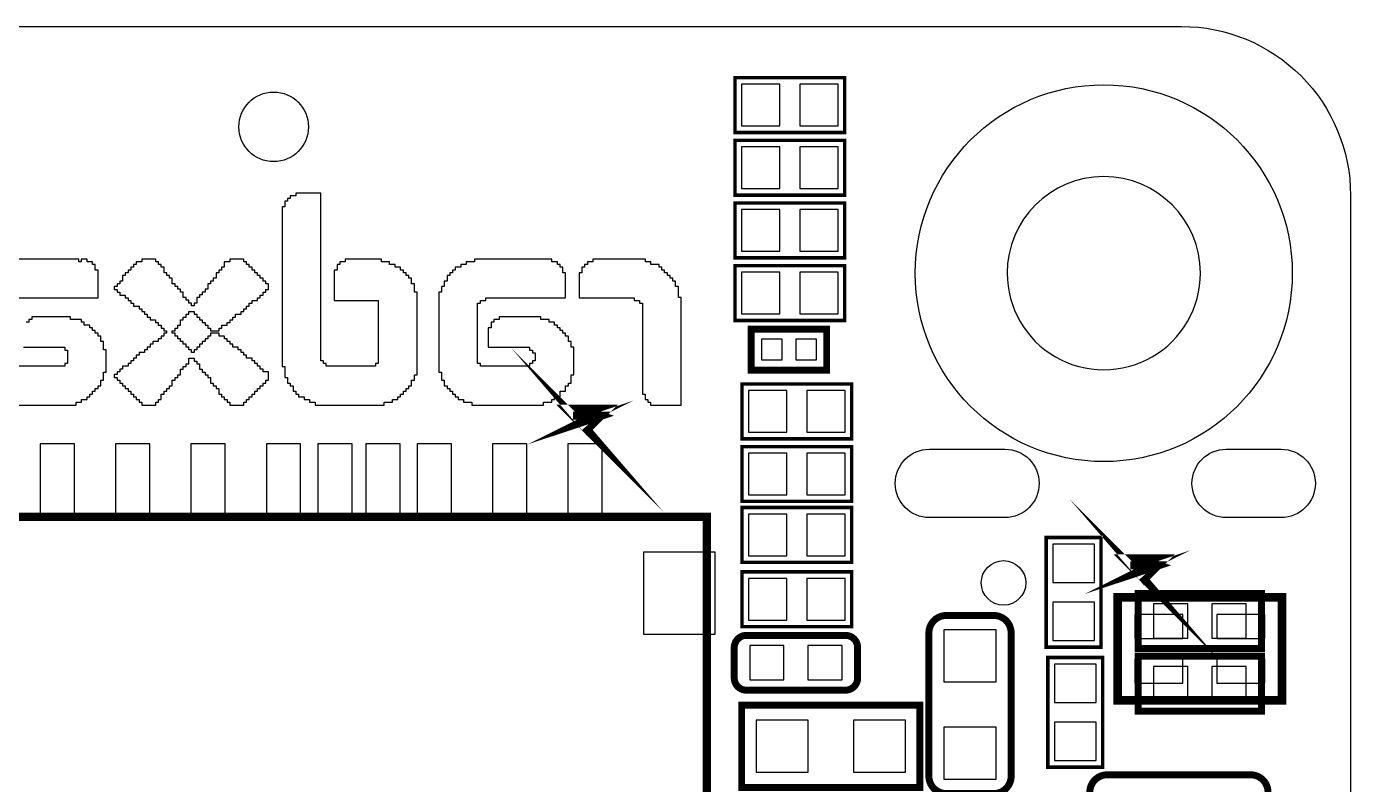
# Model space of a CAD drawing. Extents: x 49.7 to 79.7, y 45.3 to 110.3.
# Drawn here: x 60.4 to 79.72, y 99.21 to 110.28 of the extents above; entities that cross this region are included whole.
import ezdxf

# ---------------------------------------------------------------- set-up
doc = ezdxf.new("R2010")
doc.units = 0
for name, color, linetype in [('BG_OUTLINE', 5, 'CONTINUOUS'), ('BG_SILKSCREEN_BOTTOM', 122, 'CONTINUOUS'), ('PG_NEW-SILK-BOTTOM', 4, 'CONTINUOUS'), ('PG_SILKSCREEN_BOTTOM', 122, 'CONTINUOUS'), ('PIN_BOTTOM', 12, 'CONTINUOUS')]:
    doc.layers.add(name, color=color, linetype=linetype)

msp = doc.modelspace()

# ---------------------------------------------------------------- linework, layer by layer
at = {"layer": 'BG_OUTLINE'}
for points in [[(49.71415, 107.799378, -0.414244), (52.193952, 110.278926), (77.254354, 110.278926, -0.414214), (79.719678, 107.813602), (79.719678, 47.804578, -0.444754), (76.917296, 45.277278), (52.171854, 45.277278, -0.414183), (49.71415, 47.734728)], [(77.52969, 106.677206, 1), (74.709903, 106.677066, 1)]]:
    msp.add_lwpolyline(points, format="xyb", close=True, dxfattribs=at)
at = {"layer": 'BG_SILKSCREEN_BOTTOM'}
for points in [[(65.618868, 104.752902), (65.618868, 104.793034), (65.739264, 104.793034), (65.739264, 104.833166), (65.819528, 104.833166), (65.819528, 104.873298), (65.85966, 104.873298), (65.85966, 104.91343), (65.899792, 104.91343), (65.899792, 104.953562), (65.939924, 104.953562), (65.939924, 104.993694), (65.980056, 104.993694), (65.980056, 105.033826), (66.020188, 105.033826), (66.020188, 105.11409), (66.06032, 105.11409), (66.06032, 105.194354), (66.100452, 105.194354), (66.100452, 106.402378), (66.06032, 106.402378), (66.06032, 106.522774), (66.020188, 106.522774), (66.020188, 106.603038), (65.980056, 106.603038), (65.980056, 106.64317), (65.939924, 106.64317), (65.939924, 106.683302), (65.899792, 106.683302), (65.899792, 106.723434), (65.85966, 106.723434), (65.85966, 106.763566), (65.779396, 106.763566), (65.779396, 106.803698), (65.699132, 106.803698), (65.699132, 106.84383), (65.578736, 106.84383), (65.578736, 106.883962), (65.052956, 106.883962), (65.052956, 106.84383), (64.972692, 106.84383), (64.972692, 106.803698), (64.93256, 106.803698), (64.93256, 106.723434), (64.892428, 106.723434), (64.892428, 106.277918), (65.53454, 106.277918), (65.53454, 105.358946), (65.494408, 105.358946), (65.494408, 105.318814), (64.776096, 105.318814), (64.776096, 105.358946), (64.735964, 105.358946), (64.735964, 105.399078), (64.695832, 105.399078), (64.695832, 107.84713), (64.33058, 107.84713), (64.33058, 107.806998), (64.250316, 107.806998), (64.250316, 107.766866), (64.210184, 107.766866), (64.210184, 107.726734), (64.170052, 107.726734), (64.170052, 107.64647), (64.12992, 107.64647), (64.12992, 105.31475), (64.170052, 105.31475), (64.170052, 105.154222), (64.210184, 105.154222), (64.210184, 105.073958), (64.250316, 105.073958), (64.250316, 105.033826), (64.290448, 105.033826), (64.290448, 104.953562), (64.33058, 104.953562), (64.33058, 104.91343), (64.370712, 104.91343), (64.370712, 104.873298), (64.450976, 104.873298), (64.450976, 104.833166), (64.53124, 104.833166), (64.53124, 104.793034), (64.611504, 104.793034), (64.611504, 104.752902)], [(63.572136, 104.752902), (63.572136, 104.793034), (63.612268, 104.793034), (63.612268, 104.833166), (63.6524, 104.833166), (63.6524, 104.873298), (63.692532, 104.873298), (63.692532, 104.91343), (63.732664, 104.91343), (63.732664, 104.953562), (63.772796, 104.953562), (63.772796, 104.993694), (63.812928, 104.993694), (63.812928, 105.033826), (63.85306, 105.033826), (63.85306, 105.073958), (63.893192, 105.073958), (63.893192, 105.11409), (63.933324, 105.11409), (63.933324, 105.23855), (63.85306, 105.23855), (63.85306, 105.278682), (63.812928, 105.278682), (63.812928, 105.318814), (63.772796, 105.318814), (63.772796, 105.358946), (63.732664, 105.358946), (63.732664, 105.399078), (63.692532, 105.399078), (63.692532, 105.43921), (63.612268, 105.43921), (63.612268, 105.479342), (63.572136, 105.479342), (63.572136, 105.519474), (63.532004, 105.519474), (63.532004, 105.559606), (63.491872, 105.559606), (63.491872, 105.599738), (63.411608, 105.599738), (63.411608, 105.63987), (63.371476, 105.63987), (63.371476, 105.680002), (63.331344, 105.680002), (63.331344, 105.720134), (63.291212, 105.720134), (63.291212, 105.760266), (63.210948, 105.760266), (63.210948, 105.800398), (63.086488, 105.800398), (63.086488, 105.760266), (63.046356, 105.760266), (63.046356, 105.720134), (63.006224, 105.720134), (63.006224, 105.680002), (62.966092, 105.680002), (62.966092, 105.63987), (62.92596, 105.63987), (62.92596, 105.599738), (62.885828, 105.599738), (62.885828, 105.559606), (62.845696, 105.559606), (62.845696, 105.519474), (62.809628, 105.519474), (62.809628, 105.559606), (62.769496, 105.559606), (62.769496, 105.599738), (62.729364, 105.599738), (62.729364, 105.63987), (62.689232, 105.63987), (62.689232, 105.680002), (62.6491, 105.680002), (62.6491, 105.720134), (62.608968, 105.720134), (62.608968, 105.760266), (62.568836, 105.760266), (62.568836, 105.800398), (62.528704, 105.800398), (62.528704, 105.836466), (62.568836, 105.836466), (62.568836, 105.876598), (62.608968, 105.876598), (62.608968, 105.91673), (62.6491, 105.91673), (62.6491, 105.996994), (62.689232, 105.996994), (62.689232, 106.037126), (62.729364, 106.037126), (62.729364, 106.077258), (62.769496, 106.077258), (62.769496, 106.11739), (62.845696, 106.11739), (62.845696, 106.077258), (62.885828, 106.077258), (62.885828, 106.037126), (62.92596, 106.037126), (62.92596, 105.996994), (62.966092, 105.996994), (62.966092, 105.956862), (63.006224, 105.956862), (63.006224, 105.91673), (63.046356, 105.91673), (63.046356, 105.876598), (63.086488, 105.876598), (63.086488, 105.836466), (63.210948, 105.836466), (63.210948, 105.876598), (63.25108, 105.876598), (63.25108, 105.91673), (63.331344, 105.91673), (63.331344, 105.956862), (63.371476, 105.956862), (63.371476, 105.996994), (63.411608, 105.996994), (63.411608, 106.037126), (63.45174, 106.037126), (63.45174, 106.077258), (63.532004, 106.077258), (63.532004, 106.11739), (63.572136, 106.11739), (63.572136, 106.157522), (63.612268, 106.157522), (63.612268, 106.197654), (63.6524, 106.197654), (63.6524, 106.237786), (63.692532, 106.237786), (63.692532, 106.277918), (63.772796, 106.277918), (63.772796, 106.31805), (63.812928, 106.31805), (63.812928, 106.358182), (63.85306, 106.358182), (63.85306, 106.398314), (63.893192, 106.398314), (63.893192, 106.438446), (63.933324, 106.438446), (63.933324, 106.522774), (63.893192, 106.522774), (63.893192, 106.562906), (63.85306, 106.562906), (63.85306, 106.603038), (63.812928, 106.603038), (63.812928, 106.64317), (63.772796, 106.64317), (63.772796, 106.683302), (63.732664, 106.683302), (63.732664, 106.723434), (63.692532, 106.723434), (63.692532, 106.763566), (63.6524, 106.763566), (63.6524, 106.803698), (63.612268, 106.803698), (63.612268, 106.84383), (63.572136, 106.84383), (63.572136, 106.883962), (63.367412, 106.883962), (63.367412, 106.84383), (63.287148, 106.84383), (63.287148, 106.763566), (63.247016, 106.763566), (63.247016, 106.723434), (63.206884, 106.723434), (63.206884, 106.683302), (63.166752, 106.683302), (63.166752, 106.603038), (63.12662, 106.603038), (63.12662, 106.562906), (63.086488, 106.562906), (63.086488, 106.522774), (63.046356, 106.522774), (63.046356, 106.44251), (63.006224, 106.44251), (63.006224, 106.402378), (62.966092, 106.402378), (62.966092, 106.362246), (62.92596, 106.362246), (62.92596, 106.322114), (62.885828, 106.322114), (62.885828, 106.24185), (62.845696, 106.24185), (62.845696, 106.201718), (62.809628, 106.201718), (62.809628, 106.24185), (62.769496, 106.24185), (62.769496, 106.281982), (62.729364, 106.281982), (62.729364, 106.322114), (62.689232, 106.322114), (62.689232, 106.402378), (62.6491, 106.402378), (62.6491, 106.44251), (62.608968, 106.44251), (62.608968, 106.482642), (62.568836, 106.482642), (62.568836, 106.522774), (62.528704, 106.522774), (62.528704, 106.603038), (62.488572, 106.603038), (62.488572, 106.64317), (62.44844, 106.64317), (62.44844, 106.683302), (62.408308, 106.683302), (62.408308, 106.763566), (62.368176, 106.763566), (62.368176, 106.803698), (62.328044, 106.803698), (62.328044, 106.84383), (62.287912, 106.84383), (62.287912, 106.883962), (62.083188, 106.883962), (62.083188, 106.84383), (62.002924, 106.84383), (62.002924, 106.803698), (61.962792, 106.803698), (61.962792, 106.763566), (61.92266, 106.763566), (61.92266, 106.723434), (61.882528, 106.723434), (61.882528, 106.683302), (61.842396, 106.683302), (61.842396, 106.64317), (61.802264, 106.64317), (61.802264, 106.562906), (61.762132, 106.562906), (61.762132, 106.522774), (61.722, 106.522774), (61.722, 106.482642), (61.681868, 106.482642), (61.681868, 106.438446), (61.722, 106.438446), (61.722, 106.398314), (61.762132, 106.398314), (61.762132, 106.358182), (61.842396, 106.358182), (61.842396, 106.31805), (61.882528, 106.31805), (61.882528, 106.277918), (61.92266, 106.277918), (61.92266, 106.237786), (61.962792, 106.237786), (61.962792, 106.197654), (62.043056, 106.197654), (62.043056, 106.157522), (62.083188, 106.157522), (62.083188, 106.11739), (62.12332, 106.11739), (62.12332, 106.077258), (62.163452, 106.077258), (62.163452, 106.037126), (62.203584, 106.037126), (62.203584, 105.996994), (62.283848, 105.996994), (62.283848, 105.956862), (62.32398, 105.956862), (62.32398, 105.91673), (62.364112, 105.91673), (62.364112, 105.876598), (62.404244, 105.876598), (62.404244, 105.836466), (62.444376, 105.836466), (62.444376, 105.800398), (62.404244, 105.800398), (62.404244, 105.760266), (62.364112, 105.760266), (62.364112, 105.720134), (62.32398, 105.720134), (62.32398, 105.680002), (62.243716, 105.680002), (62.243716, 105.63987), (62.203584, 105.63987), (62.203584, 105.599738), (62.163452, 105.599738), (62.163452, 105.559606), (62.12332, 105.559606), (62.12332, 105.519474), (62.043056, 105.519474), (62.043056, 105.479342), (62.002924, 105.479342), (62.002924, 105.43921), (61.962792, 105.43921), (61.962792, 105.399078), (61.92266, 105.399078), (61.92266, 105.358946), (61.882528, 105.358946), (61.882528, 105.318814), (61.802264, 105.318814), (61.802264, 105.278682), (61.762132, 105.278682), (61.762132, 105.23855), (61.722, 105.23855), (61.722, 105.198418), (61.681868, 105.198418), (61.681868, 105.154222), (61.722, 105.154222), (61.722, 105.11409), (61.762132, 105.11409), (61.762132, 105.073958), (61.802264, 105.073958), (61.802264, 105.033826), (61.842396, 105.033826), (61.842396, 104.993694), (61.882528, 104.993694), (61.882528, 104.953562), (61.92266, 104.953562), (61.92266, 104.91343), (61.962792, 104.91343), (61.962792, 104.873298), (62.002924, 104.873298), (62.002924, 104.833166), (62.043056, 104.833166), (62.043056, 104.793034), (62.083188, 104.793034), (62.083188, 104.752902), (62.287912, 104.752902), (62.287912, 104.793034), (62.328044, 104.793034), (62.328044, 104.833166), (62.368176, 104.833166), (62.368176, 104.91343), (62.408308, 104.91343), (62.408308, 104.953562), (62.44844, 104.953562), (62.44844, 104.993694), (62.488572, 104.993694), (62.488572, 105.033826), (62.528704, 105.033826), (62.528704, 105.11409), (62.568836, 105.11409), (62.568836, 105.154222), (62.608968, 105.154222), (62.608968, 105.194354), (62.6491, 105.194354), (62.6491, 105.274618), (62.689232, 105.274618), (62.689232, 105.31475), (62.729364, 105.31475), (62.729364, 105.354882), (62.769496, 105.354882), (62.769496, 105.435146), (62.845696, 105.435146), (62.845696, 105.395014), (62.885828, 105.395014), (62.885828, 105.354882), (62.92596, 105.354882), (62.92596, 105.274618), (62.966092, 105.274618), (62.966092, 105.234486), (63.006224, 105.234486), (63.006224, 105.194354), (63.046356, 105.194354), (63.046356, 105.154222), (63.086488, 105.154222), (63.086488, 105.073958), (63.12662, 105.073958), (63.12662, 105.033826), (63.166752, 105.033826), (63.166752, 104.993694), (63.206884, 104.993694), (63.206884, 104.91343), (63.247016, 104.91343), (63.247016, 104.873298), (63.287148, 104.873298), (63.287148, 104.833166), (63.32728, 104.833166), (63.32728, 104.793034), (63.367412, 104.793034), (63.367412, 104.752902)], [(67.946524, 104.752902), (67.946524, 104.793034), (68.06692, 104.793034), (68.06692, 104.833166), (68.107052, 104.833166), (68.107052, 104.873298), (68.187316, 104.873298), (68.187316, 104.953562), (68.26758, 104.953562), (68.26758, 105.033826), (68.307712, 105.033826), (68.307712, 105.073958), (68.347844, 105.073958), (68.347844, 105.194354), (68.387976, 105.194354), (68.387976, 105.599738), (68.347844, 105.599738), (68.347844, 105.680002), (68.307712, 105.680002), (68.307712, 105.760266), (68.26758, 105.760266), (68.26758, 105.800398), (68.227448, 105.800398), (68.227448, 105.84053), (68.187316, 105.84053), (68.187316, 105.880662), (68.147184, 105.880662), (68.147184, 105.920794), (68.107052, 105.920794), (68.107052, 105.960926), (68.026788, 105.960926), (68.026788, 106.001058), (67.906392, 106.001058), (67.906392, 106.04119), (67.300348, 106.04119), (67.300348, 106.001058), (67.220084, 106.001058), (67.220084, 105.960926), (67.179952, 105.960926), (67.179952, 105.880662), (67.13982, 105.880662), (67.13982, 105.595674), (67.7418, 105.595674), (67.7418, 105.555542), (67.781932, 105.555542), (67.781932, 105.51541), (67.822064, 105.51541), (67.822064, 105.399078), (67.781932, 105.399078), (67.781932, 105.358946), (67.7418, 105.358946), (67.7418, 105.318814), (67.023488, 105.318814), (67.023488, 105.358946), (66.983356, 105.358946), (66.983356, 106.237786), (67.023488, 106.237786), (67.023488, 106.277918), (67.103752, 106.277918), (67.103752, 106.31805), (68.26758, 106.31805), (68.26758, 106.683302), (68.227448, 106.683302), (68.227448, 106.763566), (68.187316, 106.763566), (68.187316, 106.803698), (68.147184, 106.803698), (68.147184, 106.84383), (68.06692, 106.84383), (68.06692, 106.883962), (66.93916, 106.883962), (66.93916, 106.84383), (66.818764, 106.84383), (66.818764, 106.803698), (66.7385, 106.803698), (66.7385, 106.763566), (66.658236, 106.763566), (66.658236, 106.723434), (66.618104, 106.723434), (66.618104, 106.683302), (66.577972, 106.683302), (66.577972, 106.64317), (66.53784, 106.64317), (66.53784, 106.562906), (66.497708, 106.562906), (66.497708, 106.482642), (66.457576, 106.482642), (66.457576, 106.402378), (66.417444, 106.402378), (66.417444, 105.234486), (66.457576, 105.234486), (66.457576, 105.11409), (66.497708, 105.11409), (66.497708, 105.033826), (66.53784, 105.033826), (66.53784, 104.993694), (66.577972, 104.993694), (66.577972, 104.953562), (66.618104, 104.953562), (66.618104, 104.91343), (66.658236, 104.91343), (66.658236, 104.873298), (66.698368, 104.873298), (66.698368, 104.833166), (66.778632, 104.833166), (66.778632, 104.793034), (66.899028, 104.793034), (66.899028, 104.752902)], [(69.953124, 104.752902), (69.953124, 106.322114), (69.912992, 106.322114), (69.912992, 106.482642), (69.87286, 106.482642), (69.87286, 106.562906), (69.832728, 106.562906), (69.832728, 106.603038), (69.792596, 106.603038), (69.792596, 106.64317), (69.752464, 106.64317), (69.752464, 106.683302), (69.712332, 106.683302), (69.712332, 106.723434), (69.6722, 106.723434), (69.6722, 106.763566), (69.632068, 106.763566), (69.632068, 106.803698), (69.511672, 106.803698), (69.511672, 106.84383), (69.431408, 106.84383), (69.431408, 106.883962), (68.664836, 106.883962), (68.664836, 106.84383), (68.584572, 106.84383), (68.584572, 106.803698), (68.54444, 106.803698), (68.54444, 106.763566), (68.504308, 106.763566), (68.504308, 106.683302), (68.464176, 106.683302), (68.464176, 106.31805), (69.266816, 106.31805), (69.266816, 106.277918), (69.34708, 106.277918), (69.34708, 106.237786), (69.387212, 106.237786), (69.387212, 104.91343), (69.427344, 104.91343), (69.427344, 104.833166), (69.467476, 104.833166), (69.467476, 104.793034), (69.507608, 104.793034), (69.507608, 104.752902)]]:
    msp.add_lwpolyline(points, close=True, dxfattribs=at)
for points in [[(60.281312, 106.31805), (61.44514, 106.31805), (61.44514, 106.723434), (61.405008, 106.723434), (61.405008, 106.803698), (61.364876, 106.803698), (61.364876, 106.84383), (61.284612, 106.84383), (61.284612, 106.883962), (61.200284, 106.883962), (61.200284, 106.84383), (61.164216, 106.84383), (61.164216, 106.883962), (60.11672, 106.883962)], [(60.076588, 104.752902), (61.124084, 104.752902), (61.124084, 104.793034), (61.204348, 104.793034), (61.204348, 104.833166), (61.284612, 104.833166), (61.284612, 104.873298), (61.324744, 104.873298), (61.324744, 104.91343), (61.364876, 104.91343), (61.364876, 104.953562), (61.405008, 104.953562), (61.405008, 104.993694), (61.44514, 104.993694), (61.44514, 105.033826), (61.485272, 105.033826), (61.485272, 105.11409), (61.525404, 105.11409), (61.525404, 105.234486), (61.565536, 105.234486), (61.565536, 105.559606), (61.525404, 105.559606), (61.525404, 105.680002), (61.485272, 105.680002), (61.485272, 105.760266), (61.44514, 105.760266), (61.44514, 105.800398), (61.405008, 105.800398), (61.405008, 105.84053), (61.364876, 105.84053), (61.364876, 105.880662), (61.324744, 105.880662), (61.324744, 105.920794), (61.24448, 105.920794), (61.24448, 105.960926), (61.204348, 105.960926), (61.204348, 106.001058), (61.04382, 106.001058), (61.04382, 106.04119), (60.477908, 106.04119), (60.477908, 106.001058), (60.437776, 106.001058), (60.437776, 105.960926), (60.397644, 105.960926)], [(60.357512, 105.595674), (60.959492, 105.595674), (60.959492, 105.555542), (60.999624, 105.555542), (60.999624, 105.358946), (60.959492, 105.358946), (60.959492, 105.318814), (60.24118, 105.318814)]]:
    msp.add_lwpolyline(points, dxfattribs=at)
at = {"layer": 'PG_NEW-SILK-BOTTOM'}
for points, const_width in [([(70.738746, 109.530896), (70.738746, 108.730796), (72.338946, 108.730796), (72.338946, 109.530896), (70.738746, 109.530896)], 0.0508), ([(70.738746, 108.616496), (70.738746, 107.816396), (72.338946, 107.816396), (72.338946, 108.616496), (70.738746, 108.616496)], 0.0508), ([(70.738746, 107.702096), (70.738746, 106.901996), (72.338946, 106.901996), (72.338946, 107.702096), (70.738746, 107.702096)], 0.0508), ([(70.738746, 106.787696), (70.738746, 105.987596), (72.338946, 105.987596), (72.338946, 106.787696), (70.738746, 106.787696)], 0.0508), ([(72.07631, 105.262426), (72.07631, 105.862374), (70.97649, 105.862374), (70.97649, 105.262426), (72.07631, 105.262426)], 0.1016), ([(70.840346, 105.060496), (70.840346, 104.260396), (72.440546, 104.260396), (72.440546, 105.060496), (70.840346, 105.060496)], 0.0508), ([(70.840346, 104.146096), (70.840346, 103.345996), (72.440546, 103.345996), (72.440546, 104.146096), (70.840346, 104.146096)], 0.0508), ([(59.076336, 103.122222), (59.076336, 97.072196), (70.326504, 97.072196), (70.326504, 103.122222), (59.076336, 103.122222)], 0.119888), ([(70.840346, 103.257096), (70.840346, 102.456996), (72.440546, 102.456996), (72.440546, 103.257096), (70.840346, 103.257096)], 0.0508), ([(75.279504, 101.218746), (76.079604, 101.218746), (76.079604, 102.818946), (75.279504, 102.818946), (75.279504, 101.218746)], 0.0508), ([(70.840346, 102.317296), (70.840346, 101.517196), (72.440546, 101.517196), (72.440546, 102.317296), (70.840346, 102.317296)], 0.0508), ([(76.320904, 101.943662), (76.320904, 100.443538), (78.720696, 100.443538), (78.720696, 101.943662), (76.320904, 101.943662)], 0.127), ([(76.620878, 102.00005), (76.620878, 101.19995), (78.420722, 101.19995), (78.420722, 102.00005), (76.620878, 102.00005)], 0.1016), ([(76.104496, 101.066854), (75.304396, 101.066854), (75.304396, 99.466654), (76.104496, 99.466654), (76.104496, 101.066854)], 0.0508), ([(76.620878, 101.08565), (76.620878, 100.28555), (78.420722, 100.28555), (78.420722, 101.08565), (76.620878, 101.08565)], 0.1016), ([(73.435972, 99.171252), (73.435972, 100.371148), (70.836028, 100.371148), (70.836028, 99.171252), (73.435972, 99.171252)], 0.1016)]:
    msp.add_lwpolyline(points, dxfattribs=dict(at, const_width=const_width))
at = {"layer": 'PG_NEW-SILK-BOTTOM', "const_width": 0.1016}
for points in [[(74.513948, 101.680772), (73.822052, 101.680772, 0.414275), (73.568052, 101.426772), (73.568052, 99.334828, 0.414275), (73.822052, 99.080828), (74.513948, 99.080828, 0.414275), (74.767948, 99.334828), (74.767948, 101.426772, 0.414275), (74.513948, 101.680772)], [(70.728078, 101.21265), (70.728078, 100.76815, 0.414244), (70.905878, 100.59035), (72.350122, 100.59035, 0.414244), (72.527922, 100.76815), (72.527922, 101.21265, 0.414244), (72.350122, 101.39045), (70.905878, 101.39045, 0.414244), (70.728078, 101.21265)], [(75.916028, 99.101148), (75.916028, 98.409252, 0.414275), (76.170028, 98.155252), (78.261972, 98.155252, 0.414275), (78.515972, 98.409252), (78.515972, 99.101148, 0.414275), (78.261972, 99.355148), (76.170028, 99.355148, 0.414275), (75.916028, 99.101148)]]:
    msp.add_lwpolyline(points, format="xyb", dxfattribs=at)
at = {"layer": 'PG_SILKSCREEN_BOTTOM', "const_width": 0.119888}
for points in [[(68.551298, 104.427274), (68.58, 104.394), (68.2752, 104.6988), (68.4784, 104.6988), (68.7832, 104.5972), (68.4784, 104.4956), (68.6816, 104.5972), (68.3768, 104.5972)], [(68.4784, 104.6988), (68.8848, 104.6988), (68.58, 104.394), (68.551298, 104.427274)], [(76.679298, 102.242874), (76.708, 102.2096), (76.4032, 102.5144), (76.6064, 102.5144), (76.9112, 102.4128), (76.6064, 102.3112), (76.8096, 102.4128), (76.5048, 102.4128)], [(76.6064, 102.5144), (77.0128, 102.5144), (76.708, 102.2096), (76.679298, 102.242874)]]:
    msp.add_lwpolyline(points, dxfattribs=at)
at = {"layer": 'PIN_BOTTOM'}
for points in [[(70.834504, 109.435646), (70.834504, 108.826046), (71.393304, 108.826046), (71.393304, 109.435646)], [(71.684388, 109.435646), (71.684388, 108.826046), (72.243188, 108.826046), (72.243188, 109.435646)], [(70.834504, 108.521246), (70.834504, 107.911646), (71.393304, 107.911646), (71.393304, 108.521246)], [(71.684388, 108.521246), (71.684388, 107.911646), (72.243188, 107.911646), (72.243188, 108.521246)], [(70.834504, 107.606846), (70.834504, 106.997246), (71.393304, 106.997246), (71.393304, 107.606846)], [(71.684388, 107.606846), (71.684388, 106.997246), (72.243188, 106.997246), (72.243188, 107.606846)], [(70.834504, 106.692446), (70.834504, 106.082846), (71.393304, 106.082846), (71.393304, 106.692446)], [(71.684388, 106.692446), (71.684388, 106.082846), (72.243188, 106.082846), (72.243188, 106.692446)], [(71.426578, 105.412286), (71.426578, 105.71226), (71.126604, 105.71226), (71.126604, 105.412286)], [(71.92645, 105.412286), (71.92645, 105.71226), (71.626476, 105.71226), (71.626476, 105.412286)], [(70.936104, 104.965246), (70.936104, 104.355646), (71.494904, 104.355646), (71.494904, 104.965246)], [(71.785988, 104.965246), (71.785988, 104.355646), (72.344788, 104.355646), (72.344788, 104.965246)], [(60.601479, 104.187244), (60.601479, 103.107236), (61.101605, 103.107236), (61.101605, 104.187244)], [(61.701299, 104.187244), (61.701299, 103.107236), (62.201425, 103.107236), (62.201425, 104.187244)], [(62.801373, 104.187244), (62.801373, 103.107236), (63.301499, 103.107236), (63.301499, 104.187244)], [(63.901447, 104.187244), (63.901447, 103.107236), (64.401573, 103.107236), (64.401573, 104.187244)], [(64.651255, 104.187244), (64.651255, 103.107236), (65.151381, 103.107236), (65.151381, 104.187244)], [(65.351279, 104.187244), (65.351279, 103.107236), (65.851405, 103.107236), (65.851405, 104.187244)], [(66.101341, 104.187244), (66.101341, 103.107236), (66.601467, 103.107236), (66.601467, 104.187244)], [(67.201415, 104.187244), (67.201415, 103.107236), (67.701541, 103.107236), (67.701541, 104.187244)], [(68.301235, 104.187244), (68.301235, 103.107236), (68.801361, 103.107236), (68.801361, 104.187244)], [(70.936104, 104.050846), (70.936104, 103.441246), (71.494904, 103.441246), (71.494904, 104.050846)], [(71.785988, 104.050846), (71.785988, 103.441246), (72.344788, 103.441246), (72.344788, 104.050846)], [(70.936104, 103.161846), (70.936104, 102.552246), (71.494904, 102.552246), (71.494904, 103.161846)], [(71.785988, 103.161846), (71.785988, 102.552246), (72.344788, 102.552246), (72.344788, 103.161846)], [(69.401436, 102.60711), (69.401436, 101.407214), (70.451472, 101.407214), (70.451472, 102.60711)], [(75.374754, 102.164388), (75.984354, 102.164388), (75.984354, 102.723188), (75.374754, 102.723188)], [(70.936104, 102.222046), (70.936104, 101.612446), (71.494904, 101.612446), (71.494904, 102.222046)], [(71.785988, 102.222046), (71.785988, 101.612446), (72.344788, 101.612446), (72.344788, 102.222046)], [(75.374754, 101.314504), (75.984354, 101.314504), (75.984354, 101.873304), (75.374754, 101.873304)], [(76.845795, 101.850063), (76.845795, 101.349937), (77.345921, 101.349937), (77.345921, 101.850063)], [(77.695679, 101.850063), (77.695679, 101.349937), (78.195805, 101.349937), (78.195805, 101.850063)], [(77.270864, 101.693726), (76.57084, 101.693726), (76.57084, 101.343714), (77.270864, 101.343714)], [(78.47076, 101.693726), (77.770736, 101.693726), (77.770736, 101.343714), (78.47076, 101.343714)], [(74.547984, 100.710746), (74.547984, 101.470714), (73.788016, 101.470714), (73.788016, 100.710746)], [(70.952995, 101.240463), (70.952995, 100.740337), (71.453121, 100.740337), (71.453121, 101.240463)], [(71.802879, 101.240463), (71.802879, 100.740337), (72.303005, 100.740337), (72.303005, 101.240463)], [(77.270864, 101.043486), (76.57084, 101.043486), (76.57084, 100.693474), (77.270864, 100.693474)], [(78.47076, 101.043486), (77.770736, 101.043486), (77.770736, 100.693474), (78.47076, 100.693474)], [(76.009246, 100.971096), (75.399646, 100.971096), (75.399646, 100.412296), (76.009246, 100.412296)], [(76.845795, 100.935663), (76.845795, 100.435537), (77.345921, 100.435537), (77.345921, 100.935663)], [(77.695679, 100.935663), (77.695679, 100.435537), (78.195805, 100.435537), (78.195805, 100.935663)], [(71.046086, 99.391216), (71.806054, 99.391216), (71.806054, 100.151184), (71.046086, 100.151184)], [(72.465946, 99.391216), (73.225914, 99.391216), (73.225914, 100.151184), (72.465946, 100.151184)], [(76.009246, 100.121212), (75.399646, 100.121212), (75.399646, 99.562412), (76.009246, 99.562412)], [(74.547984, 99.290886), (74.547984, 100.050854), (73.788016, 100.050854), (73.788016, 99.290886)]]:
    msp.add_lwpolyline(points, close=True, dxfattribs=at)
for points in [[(73.576561, 104.108631), (74.676635, 104.108631, -1), (74.676635, 103.108633), (73.576561, 103.108633, -1)], [(77.906626, 104.108631), (78.706726, 104.108631, -1), (78.706726, 103.108633), (77.906626, 103.108633, -1)]]:
    msp.add_lwpolyline(points, format="xyb", close=True, dxfattribs=at)
for centre, radius in [((76.119736, 106.677206), 2.750058), ((64.008, 108.8136), 0.508), ((74.656696, 102.156514), 0.324993)]:
    msp.add_circle(centre, radius, dxfattribs=at)

doc.saveas('drawing.dxf')
